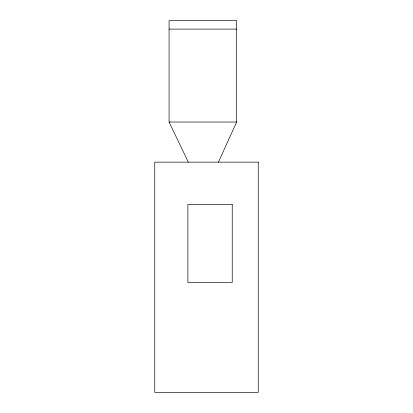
<?xml version="1.0" encoding="UTF-8"?>
<svg xmlns="http://www.w3.org/2000/svg" width="413" height="413" viewBox="0 0 413 413"><rect width="100%" height="100%" fill="white"/><g stroke="black" fill="none" stroke-linecap="round" stroke-linejoin="round"><path stroke-width="0.62" d="M218.41 162.149L236.659 122.021L236.659 20.65L169.077 20.65L169.077 122.021L188.318 162.149M169.077 29.096L236.659 29.096M169.077 122.021L236.659 122.021M258.244 162.149L154.756 162.149L154.756 392.35L258.244 392.35L258.244 162.149M232.23 204.358L187.879 204.358L187.879 282.497L232.23 282.497L232.23 204.358"/></g></svg>
